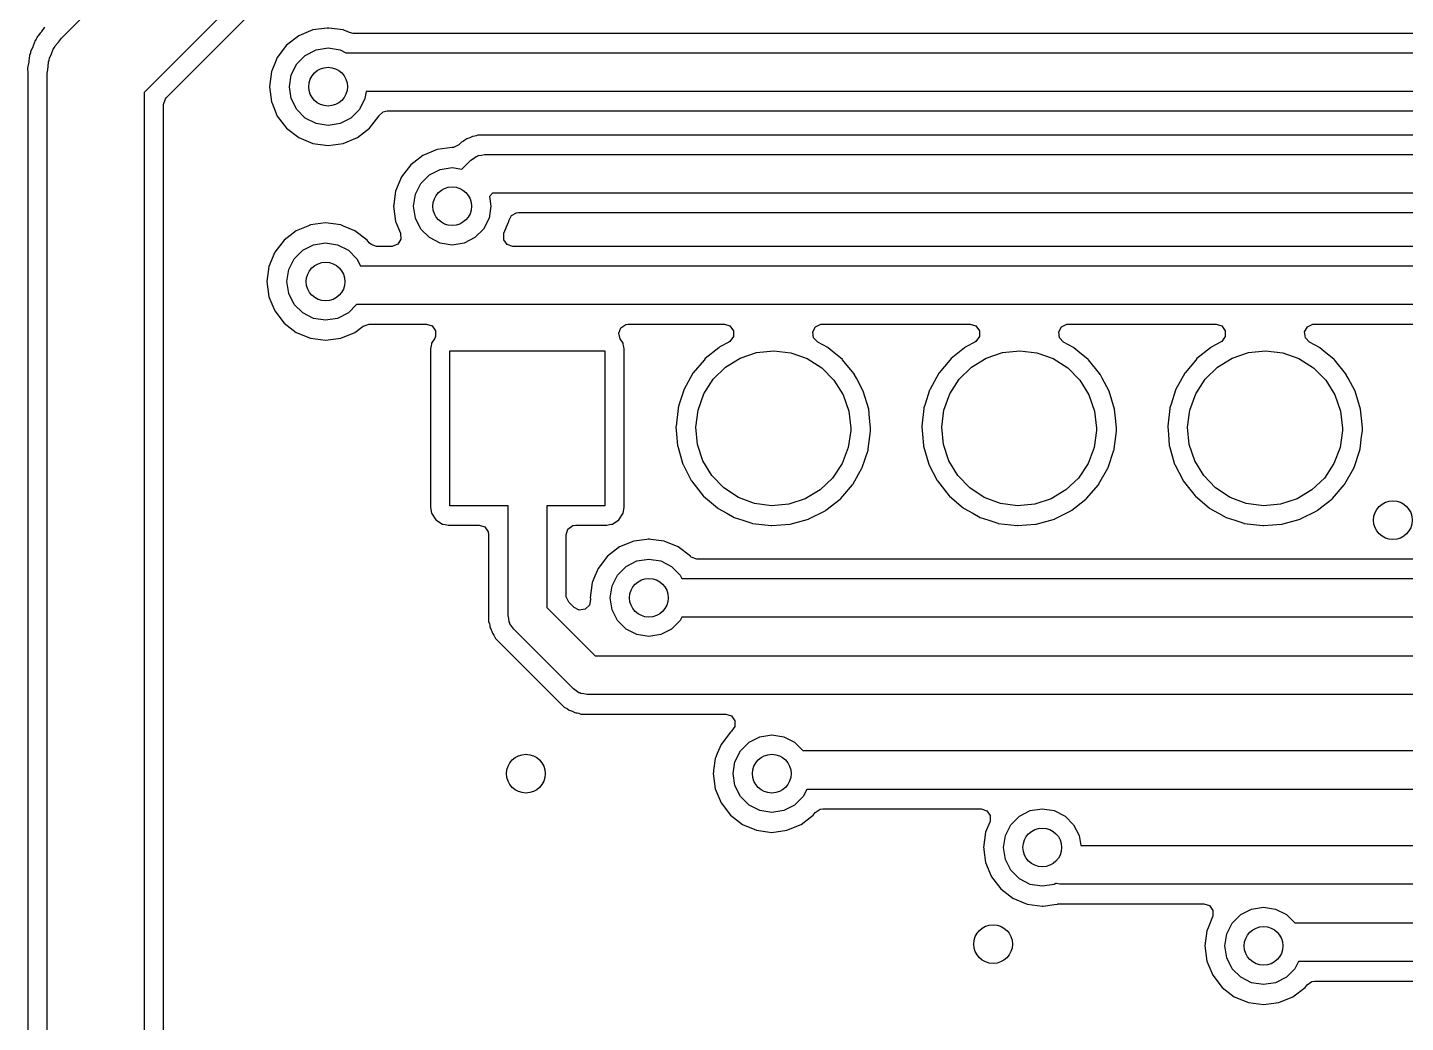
# Model space of a CAD drawing. Extents: x 0.4 to 11.3, y -7.9 to -0.4.
# Drawn here: x 4.657 to 5.218, y -3.581 to -3.177 of the extents above; entities that cross this region are included whole.
import ezdxf

# ---------------------------------------------------------------- set-up
doc = ezdxf.new("R2010")
doc.units = 0
doc.header["$MEASUREMENT"] = 0
doc.layers.add('BLACK', color=7, linetype='CONTINUOUS')

msp = doc.modelspace()

# ---------------------------------------------------------------- linework, layer by layer
at = {"layer": 'BLACK', "linetype": 'CONTINUOUS'}
for p, q in [((4.67112, -3.18104), (4.82647, -3.02569)), ((4.8426, -3.06524), (4.70472, -3.20311)), ((4.71376, -3.20524), (4.84183, -3.07717)), ((4.66424, -3.17659), (4.66301, -3.17835)), ((4.77916, -3.17699), (4.77336, -3.17775)), ((4.77927, -3.17698), (4.77916, -3.17699)), ((4.77953, -3.17694), (4.77927, -3.17698)), ((4.77978, -3.17698), (4.77953, -3.17694)), ((4.7799, -3.17699), (4.77978, -3.17698)), ((4.7857, -3.17775), (4.7799, -3.17699)), ((4.66047, -3.18205), (4.65964, -3.18417)), ((4.66056, -3.18183), (4.66047, -3.18205)), ((4.66047, -3.18205), (4.66047, -3.18205)), ((4.66076, -3.18154), (4.66056, -3.18183)), ((4.66113, -3.1809), (4.66076, -3.18154)), ((4.66118, -3.18078), (4.66113, -3.1809)), ((4.66128, -3.18057), (4.66118, -3.18078)), ((4.66118, -3.18078), (4.66118, -3.18078)), ((4.66149, -3.18029), (4.66128, -3.18057)), ((4.66245, -3.17907), (4.66149, -3.18029)), ((4.66283, -3.17859), (4.66245, -3.17907)), ((4.66295, -3.17843), (4.66283, -3.17859)), ((4.66301, -3.17835), (4.66295, -3.17843)), ((4.66859, -3.18415), (4.66992, -3.18265)), ((4.66992, -3.18265), (4.67112, -3.18104)), ((4.7676, -3.18014), (4.76267, -3.18393)), ((4.77336, -3.17775), (4.7676, -3.18014)), ((4.78594, -3.17785), (4.7857, -3.17775)), ((4.78827, -3.17882), (4.78594, -3.17785)), ((4.78976, -3.17911), (4.78827, -3.17882)), ((5.58437, -3.17911), (4.78976, -3.17911)), ((4.65813, -3.18805), (4.65783, -3.19033)), ((4.65826, -3.18771), (4.65813, -3.18805)), ((4.65846, -3.18701), (4.65826, -3.18771)), ((4.65849, -3.18688), (4.65846, -3.18701)), ((4.65853, -3.18665), (4.65849, -3.18688)), ((4.65948, -3.18456), (4.65853, -3.18665)), ((4.65956, -3.18436), (4.65948, -3.18456)), ((4.65964, -3.18417), (4.65956, -3.18436)), ((4.66621, -3.18921), (4.66707, -3.18739)), ((4.66707, -3.18739), (4.66777, -3.18551)), ((4.66777, -3.18551), (4.66825, -3.18487)), ((4.66825, -3.18487), (4.66859, -3.18415)), ((4.76267, -3.18393), (4.75888, -3.18886)), ((4.76679, -3.19153), (4.77027, -3.18805)), ((4.77027, -3.18805), (4.77466, -3.18581)), ((4.77466, -3.18581), (4.77953, -3.18504)), ((4.77953, -3.18504), (4.78439, -3.18581)), ((4.78439, -3.18581), (4.78674, -3.18701)), ((4.78674, -3.18701), (5.58926, -3.18701)), ((4.65777, -3.19074), (4.65731, -3.19322)), ((4.65731, -3.19322), (4.65744, -3.19534)), ((4.6578, -3.19054), (4.65777, -3.19074)), ((4.65783, -3.19033), (4.6578, -3.19054)), ((4.66536, -3.19472), (4.66566, -3.19274)), ((4.66566, -3.19274), (4.66581, -3.19073)), ((4.66581, -3.19073), (4.66609, -3.18999)), ((4.66609, -3.18999), (4.66621, -3.18921)), ((4.7581, -3.19075), (4.7566, -3.19436)), ((4.75888, -3.18886), (4.7581, -3.19075)), ((4.76455, -3.19592), (4.76679, -3.19153)), ((4.65744, -3.19534), (4.65745, -3.19567)), ((4.65745, -3.19567), (4.65746, -3.19589)), ((4.65746, -3.19589), (4.65746, -3.87686)), ((4.66535, -3.19496), (4.66536, -3.19472)), ((4.66535, -3.87795), (4.66535, -3.19496)), ((4.75649, -3.19462), (4.75568, -3.20079)), ((4.7566, -3.19436), (4.75649, -3.19462)), ((4.76378, -3.20079), (4.76455, -3.19592)), ((4.70472, -3.20311), (4.70472, -3.8698)), ((4.71336, -3.20571), (4.71376, -3.20524)), ((4.75568, -3.20079), (4.75649, -3.20696)), ((4.76455, -3.20565), (4.76378, -3.20079)), ((4.79496, -3.20276), (4.7945, -3.20565)), ((5.59252, -3.20276), (4.79496, -3.20276)), ((4.71262, -3.208), (4.71336, -3.20571)), ((4.71262, -3.86491), (4.71262, -3.208)), ((4.75649, -3.20696), (4.75659, -3.2072)), ((4.75659, -3.2072), (4.75673, -3.20753)), ((4.75673, -3.20753), (4.75888, -3.21271)), ((4.76679, -3.21004), (4.76455, -3.20565)), ((4.77027, -3.21353), (4.76679, -3.21004)), ((4.79227, -3.21004), (4.78878, -3.21353)), ((4.7945, -3.20565), (4.79227, -3.21004)), ((4.80199, -3.21099), (4.80358, -3.21065)), ((4.80358, -3.21065), (5.59502, -3.21065)), ((4.75888, -3.21271), (4.76267, -3.21765)), ((4.77466, -3.21576), (4.77027, -3.21353)), ((4.77953, -3.21654), (4.77466, -3.21576)), ((4.78439, -3.21576), (4.77953, -3.21654)), ((4.78878, -3.21353), (4.78439, -3.21576)), ((4.79639, -3.21765), (4.80018, -3.21271)), ((4.80018, -3.21271), (4.80024, -3.21257)), ((4.80024, -3.21257), (4.80199, -3.21099)), ((4.76267, -3.21765), (4.7676, -3.22144)), ((4.7676, -3.22144), (4.77336, -3.22382)), ((4.7857, -3.22382), (4.79145, -3.22144)), ((4.79145, -3.22144), (4.79639, -3.21765)), ((4.83592, -3.222), (4.83515, -3.22255)), ((4.83683, -3.2217), (4.83592, -3.222)), ((4.83739, -3.22147), (4.83683, -3.2217)), ((4.83745, -3.22144), (4.83739, -3.22147)), ((4.83824, -3.22104), (4.83745, -3.22144)), ((4.83917, -3.22089), (4.83824, -3.22104)), ((4.83977, -3.22075), (4.83917, -3.22089)), ((4.84038, -3.22055), (4.83977, -3.22075)), ((4.84067, -3.22045), (4.84038, -3.22055)), ((4.84038, -3.22055), (4.84038, -3.22055)), ((4.84193, -3.22045), (4.84067, -3.22045)), ((5.70012, -3.22045), (4.84193, -3.22045)), ((4.84193, -3.22045), (4.84193, -3.22045)), ((4.77336, -3.22382), (4.77953, -3.22463)), ((4.77953, -3.22463), (4.7857, -3.22382)), ((4.82383, -3.22636), (4.81808, -3.22874)), ((4.83, -3.22554), (4.82383, -3.22636)), ((4.83012, -3.22556), (4.83, -3.22554)), ((4.83051, -3.22553), (4.83012, -3.22556)), ((4.83266, -3.22444), (4.83051, -3.22553)), ((4.83379, -3.22331), (4.83266, -3.22444)), ((4.83463, -3.22287), (4.83379, -3.22331)), ((4.83515, -3.22255), (4.83463, -3.22287)), ((4.81314, -3.23253), (4.80935, -3.23747)), ((4.81808, -3.22874), (4.81314, -3.23253)), ((4.83398, -3.23427), (4.83761, -3.23064)), ((4.83761, -3.23064), (4.83873, -3.22994)), ((4.83873, -3.22994), (4.83975, -3.22913)), ((4.83975, -3.22913), (4.8402, -3.22902)), ((4.8402, -3.22902), (4.84058, -3.22878)), ((4.84058, -3.22878), (4.84189, -3.22864)), ((4.84189, -3.22864), (4.84317, -3.22835)), ((4.84317, -3.22835), (5.70501, -3.22835)), ((4.80935, -3.23747), (4.80697, -3.24322)), ((4.81726, -3.24013), (4.82074, -3.23665)), ((4.82074, -3.23665), (4.82513, -3.23441)), ((4.82513, -3.23441), (4.83, -3.23364)), ((4.83, -3.23364), (4.83398, -3.23427)), ((4.80697, -3.24322), (4.8064, -3.24749)), ((4.81425, -3.24939), (4.81502, -3.24452)), ((4.81502, -3.24452), (4.81726, -3.24013)), ((4.84643, -3.24409), (4.84512, -3.24541)), ((5.70827, -3.24409), (4.84643, -3.24409)), ((4.80621, -3.24893), (4.80615, -3.24939)), ((4.80615, -3.24939), (4.80697, -3.25556)), ((4.8064, -3.24749), (4.80621, -3.24893)), ((4.81502, -3.25426), (4.81425, -3.24939)), ((4.84575, -3.24939), (4.84498, -3.25426)), ((4.84512, -3.24541), (4.84575, -3.24939)), ((4.80697, -3.25556), (4.80706, -3.2558)), ((4.80706, -3.2558), (4.80895, -3.26034)), ((4.81726, -3.25865), (4.81502, -3.25426)), ((4.84498, -3.25426), (4.84274, -3.25865)), ((4.85105, -3.26034), (4.85294, -3.2558)), ((4.85294, -3.2558), (4.85303, -3.25556)), ((4.85303, -3.25556), (4.85307, -3.25531)), ((4.85307, -3.25531), (4.85313, -3.25506)), ((4.85313, -3.25506), (4.8532, -3.25508)), ((4.8532, -3.25508), (4.85409, -3.2532)), ((4.85409, -3.2532), (4.85621, -3.25205)), ((4.85621, -3.25205), (4.85692, -3.25199)), ((4.85692, -3.25199), (5.71077, -3.25199)), ((4.7666, -3.25935), (4.76166, -3.26314)), ((4.77124, -3.25743), (4.7666, -3.25935)), ((4.77212, -3.25706), (4.77124, -3.25743)), ((4.77235, -3.25697), (4.77212, -3.25706)), ((4.77852, -3.25615), (4.77235, -3.25697)), ((4.7847, -3.25697), (4.77852, -3.25615)), ((4.78493, -3.25706), (4.7847, -3.25697)), ((4.78581, -3.25743), (4.78493, -3.25706)), ((4.79045, -3.25935), (4.78581, -3.25743)), ((4.79539, -3.26314), (4.79045, -3.25935)), ((4.80895, -3.26034), (4.80913, -3.26274)), ((4.82074, -3.26213), (4.81726, -3.25865)), ((4.84274, -3.25865), (4.83926, -3.26213)), ((4.85095, -3.26063), (4.85105, -3.26034)), ((4.85095, -3.26304), (4.85095, -3.26063)), ((4.76166, -3.26314), (4.75787, -3.26808)), ((4.76927, -3.26726), (4.77366, -3.26502)), ((4.77366, -3.26502), (4.77852, -3.26425)), ((4.77852, -3.26425), (4.78339, -3.26502)), ((4.78339, -3.26502), (4.78778, -3.26726)), ((4.7962, -3.2642), (4.79539, -3.26314)), ((4.797, -3.26498), (4.7962, -3.2642)), ((4.79929, -3.26573), (4.797, -3.26498)), ((4.80534, -3.26573), (4.79929, -3.26573)), ((4.80565, -3.26572), (4.80534, -3.26573)), ((4.80788, -3.26479), (4.80565, -3.26572)), ((4.80913, -3.26274), (4.80788, -3.26479)), ((4.82513, -3.26437), (4.82074, -3.26213)), ((4.83, -3.26514), (4.82513, -3.26437)), ((4.83487, -3.26437), (4.83, -3.26514)), ((4.83926, -3.26213), (4.83487, -3.26437)), ((4.85236, -3.26498), (4.85095, -3.26304)), ((4.85466, -3.26573), (4.85236, -3.26498)), ((5.72061, -3.26573), (4.85466, -3.26573)), ((4.75787, -3.26808), (4.75549, -3.27383)), ((4.76355, -3.27513), (4.76578, -3.27074)), ((4.76578, -3.27074), (4.76927, -3.26726)), ((4.78778, -3.26726), (4.79126, -3.27074)), ((4.79126, -3.27074), (4.79273, -3.27362)), ((4.75549, -3.27383), (4.75468, -3.28)), ((4.76278, -3.28), (4.76355, -3.27513)), ((4.79273, -3.27362), (5.71812, -3.27362)), ((4.75468, -3.28), (4.75549, -3.28617)), ((4.76355, -3.28487), (4.76278, -3.28)), ((4.75549, -3.28617), (4.75787, -3.29192)), ((4.76578, -3.28926), (4.76355, -3.28487)), ((4.76927, -3.29274), (4.76578, -3.28926)), ((4.79115, -3.28937), (4.78778, -3.29274)), ((5.71485, -3.28937), (4.79115, -3.28937)), ((4.75787, -3.29192), (4.76166, -3.29686)), ((4.77366, -3.29498), (4.76927, -3.29274)), ((4.77852, -3.29575), (4.77366, -3.29498)), ((4.78339, -3.29498), (4.77852, -3.29575)), ((4.78778, -3.29274), (4.78339, -3.29498)), ((4.76166, -3.29686), (4.7666, -3.30065)), ((4.7666, -3.30065), (4.77235, -3.30303)), ((4.7847, -3.30303), (4.79045, -3.30065)), ((4.79045, -3.30065), (4.79381, -3.29807)), ((4.79381, -3.29807), (4.79618, -3.29726)), ((4.79618, -3.29726), (4.81956, -3.29726)), ((4.81956, -3.29726), (4.82185, -3.29801)), ((4.82185, -3.29801), (4.82326, -3.29996)), ((4.82326, -3.29996), (4.82326, -3.30237)), ((4.89773, -3.30101), (4.89856, -3.29875)), ((4.89856, -3.29875), (4.90057, -3.29741)), ((4.90057, -3.29741), (4.90162, -3.29726)), ((4.90162, -3.29726), (4.94069, -3.29726)), ((4.94069, -3.29726), (4.94298, -3.29801)), ((4.94298, -3.29801), (4.9444, -3.29996)), ((4.9444, -3.29996), (4.9444, -3.30237)), ((4.97667, -3.30046), (4.97782, -3.29834)), ((4.97699, -3.30285), (4.97667, -3.30046)), ((4.97782, -3.29834), (4.97999, -3.2973)), ((4.97999, -3.2973), (4.9805, -3.29726)), ((4.9805, -3.29726), (5.04069, -3.29726)), ((5.04069, -3.29726), (5.04298, -3.29801)), ((5.04298, -3.29801), (5.0444, -3.29996)), ((5.0444, -3.29996), (5.0444, -3.30237)), ((5.07667, -3.30046), (5.07782, -3.29834)), ((5.07699, -3.30285), (5.07667, -3.30046)), ((5.07782, -3.29834), (5.07999, -3.2973)), ((5.07999, -3.2973), (5.0805, -3.29726)), ((5.0805, -3.29726), (5.14069, -3.29726)), ((5.14069, -3.29726), (5.14298, -3.29801)), ((5.14298, -3.29801), (5.1444, -3.29996)), ((5.1444, -3.29996), (5.1444, -3.30237)), ((5.17667, -3.30046), (5.17782, -3.29834)), ((5.17699, -3.30285), (5.17667, -3.30046)), ((5.17782, -3.29834), (5.17999, -3.2973)), ((5.17999, -3.2973), (5.1805, -3.29726)), ((5.1805, -3.29726), (5.24069, -3.29726)), ((4.77235, -3.30303), (4.77852, -3.30385)), ((4.77852, -3.30385), (4.7847, -3.30303)), ((4.82147, -3.30597), (4.8212, -3.30733)), ((4.82158, -3.30541), (4.82147, -3.30597)), ((4.82166, -3.30503), (4.82158, -3.30541)), ((4.82158, -3.30541), (4.82158, -3.30541)), ((4.8228, -3.30333), (4.82166, -3.30503)), ((4.82326, -3.30237), (4.8228, -3.30333)), ((4.89838, -3.30333), (4.89773, -3.30101)), ((4.89952, -3.30503), (4.89838, -3.30333)), ((4.8996, -3.30541), (4.89952, -3.30503)), ((4.89971, -3.30597), (4.8996, -3.30541)), ((4.8996, -3.30541), (4.8996, -3.30541)), ((4.89998, -3.30733), (4.89971, -3.30597)), ((4.9425, -3.30462), (4.93892, -3.30649)), ((4.94298, -3.30431), (4.9425, -3.30462)), ((4.9444, -3.30237), (4.94298, -3.30431)), ((4.97865, -3.30459), (4.97699, -3.30285)), ((4.98272, -3.30679), (4.97865, -3.30459)), ((5.0425, -3.30462), (5.03892, -3.30649)), ((5.04298, -3.30431), (5.0425, -3.30462)), ((5.0444, -3.30237), (5.04298, -3.30431)), ((5.07865, -3.30459), (5.07699, -3.30285)), ((5.08272, -3.30679), (5.07865, -3.30459)), ((5.1425, -3.30462), (5.13892, -3.30649)), ((5.14298, -3.30431), (5.1425, -3.30462)), ((5.1444, -3.30237), (5.14298, -3.30431)), ((5.17865, -3.30459), (5.17699, -3.30285)), ((5.18272, -3.30679), (5.17865, -3.30459)), ((4.8212, -3.30733), (4.8212, -3.37188)), ((4.82909, -3.3711), (4.82909, -3.30811)), ((4.82909, -3.30811), (4.89209, -3.30811)), ((4.89209, -3.30811), (4.89209, -3.3711)), ((4.89998, -3.37188), (4.89998, -3.30733)), ((4.9329, -3.31133), (4.93244, -3.31188)), ((4.93839, -3.30691), (4.9329, -3.31133)), ((4.93877, -3.30661), (4.93839, -3.30691)), ((4.93892, -3.30649), (4.93877, -3.30661)), ((4.93877, -3.30661), (4.93877, -3.30661)), ((4.9412, -3.31479), (4.94718, -3.31111)), ((4.94718, -3.31111), (4.95383, -3.30884)), ((4.95383, -3.30884), (4.96081, -3.30811)), ((4.96081, -3.30811), (4.96778, -3.30894)), ((4.96778, -3.30894), (4.9744, -3.3113)), ((4.9744, -3.3113), (4.98033, -3.31506)), ((4.98287, -3.30691), (4.98272, -3.30679)), ((4.98448, -3.30824), (4.98287, -3.30691)), ((4.98287, -3.30691), (4.98287, -3.30691)), ((4.98868, -3.31172), (4.98448, -3.30824)), ((4.9888, -3.31186), (4.98868, -3.31172)), ((5.0329, -3.31133), (5.03244, -3.31188)), ((5.03839, -3.30691), (5.0329, -3.31133)), ((5.03877, -3.30661), (5.03839, -3.30691)), ((5.03892, -3.30649), (5.03877, -3.30661)), ((5.03877, -3.30661), (5.03877, -3.30661)), ((5.0412, -3.31479), (5.04718, -3.31111)), ((5.04718, -3.31111), (5.05383, -3.30884)), ((5.05383, -3.30884), (5.06081, -3.30811)), ((5.06081, -3.30811), (5.06778, -3.30894)), ((5.06778, -3.30894), (5.0744, -3.3113)), ((5.0744, -3.3113), (5.08033, -3.31506)), ((5.08287, -3.30691), (5.08272, -3.30679)), ((5.08448, -3.30824), (5.08287, -3.30691)), ((5.08287, -3.30691), (5.08287, -3.30691)), ((5.08868, -3.31172), (5.08448, -3.30824)), ((5.0888, -3.31186), (5.08868, -3.31172)), ((5.1329, -3.31133), (5.13244, -3.31188)), ((5.13839, -3.30691), (5.1329, -3.31133)), ((5.13877, -3.30661), (5.13839, -3.30691)), ((5.13892, -3.30649), (5.13877, -3.30661)), ((5.13877, -3.30661), (5.13877, -3.30661)), ((5.1412, -3.31479), (5.14718, -3.31111)), ((5.14718, -3.31111), (5.15383, -3.30884)), ((5.15383, -3.30884), (5.16081, -3.30811)), ((5.16081, -3.30811), (5.16778, -3.30894)), ((5.16778, -3.30894), (5.1744, -3.3113)), ((5.1744, -3.3113), (5.18033, -3.31506)), ((5.18287, -3.30691), (5.18272, -3.30679)), ((5.18448, -3.30824), (5.18287, -3.30691)), ((5.18287, -3.30691), (5.18287, -3.30691)), ((5.18868, -3.31172), (5.18448, -3.30824)), ((5.1888, -3.31186), (5.18868, -3.31172)), ((4.92793, -3.31724), (4.92421, -3.32401)), ((4.92805, -3.3171), (4.92793, -3.31724)), ((4.93244, -3.31188), (4.92805, -3.3171)), ((4.92805, -3.3171), (4.92805, -3.3171)), ((4.93618, -3.3197), (4.9412, -3.31479)), ((4.98033, -3.31506), (4.98527, -3.32004)), ((4.99333, -3.31742), (4.9888, -3.31186)), ((4.9888, -3.31186), (4.9888, -3.31186)), ((4.99356, -3.3177), (4.99333, -3.31742)), ((5.02793, -3.31724), (5.02421, -3.32401)), ((5.02805, -3.3171), (5.02793, -3.31724)), ((5.03244, -3.31188), (5.02805, -3.3171)), ((5.02805, -3.3171), (5.02805, -3.3171)), ((5.03618, -3.3197), (5.0412, -3.31479)), ((5.08033, -3.31506), (5.08527, -3.32004)), ((5.09333, -3.31742), (5.0888, -3.31186)), ((5.0888, -3.31186), (5.0888, -3.31186)), ((5.09356, -3.3177), (5.09333, -3.31742)), ((5.12793, -3.31724), (5.12421, -3.32401)), ((5.12805, -3.3171), (5.12793, -3.31724)), ((5.13244, -3.31188), (5.12805, -3.3171)), ((5.12805, -3.3171), (5.12805, -3.3171)), ((5.13618, -3.3197), (5.1412, -3.31479)), ((5.18033, -3.31506), (5.18527, -3.32004)), ((5.19333, -3.31742), (5.1888, -3.31186)), ((5.1888, -3.31186), (5.1888, -3.31186)), ((5.19356, -3.3177), (5.19333, -3.31742)), ((4.93238, -3.3256), (4.93618, -3.3197)), ((4.98527, -3.32004), (4.98899, -3.326)), ((4.99365, -3.31787), (4.99356, -3.3177)), ((4.99439, -3.31927), (4.99365, -3.31787)), ((4.99365, -3.31787), (4.99365, -3.31787)), ((4.99718, -3.32452), (4.99439, -3.31927)), ((5.03238, -3.3256), (5.03618, -3.3197)), ((5.08527, -3.32004), (5.08899, -3.326)), ((5.09365, -3.31787), (5.09356, -3.3177)), ((5.09439, -3.31927), (5.09365, -3.31787)), ((5.09365, -3.31787), (5.09365, -3.31787)), ((5.09718, -3.32452), (5.09439, -3.31927)), ((5.13238, -3.3256), (5.13618, -3.3197)), ((5.18527, -3.32004), (5.18899, -3.326)), ((5.19365, -3.31787), (5.19356, -3.3177)), ((5.19439, -3.31927), (5.19365, -3.31787)), ((5.19365, -3.31787), (5.19365, -3.31787)), ((5.19718, -3.32452), (5.19439, -3.31927)), ((4.92415, -3.3242), (4.92237, -3.32983)), ((4.92421, -3.32401), (4.92415, -3.3242)), ((4.92415, -3.3242), (4.92415, -3.3242)), ((4.92998, -3.3322), (4.93238, -3.3256)), ((4.98899, -3.326), (4.9913, -3.33263)), ((4.99942, -3.33192), (4.99718, -3.32452)), ((5.02415, -3.3242), (5.02237, -3.32983)), ((5.02421, -3.32401), (5.02415, -3.3242)), ((5.02415, -3.3242), (5.02415, -3.3242)), ((5.02998, -3.3322), (5.03238, -3.3256)), ((5.08899, -3.326), (5.0913, -3.33263)), ((5.09942, -3.33192), (5.09718, -3.32452)), ((5.12415, -3.3242), (5.12237, -3.32983)), ((5.12421, -3.32401), (5.12415, -3.3242)), ((5.12415, -3.3242), (5.12415, -3.3242)), ((5.12998, -3.3322), (5.13238, -3.3256)), ((5.18899, -3.326), (5.1913, -3.33263)), ((5.19942, -3.33192), (5.19718, -3.32452)), ((4.92185, -3.33157), (4.92104, -3.33882)), ((4.92188, -3.33138), (4.92185, -3.33157)), ((4.92185, -3.33157), (4.92185, -3.33157)), ((4.92237, -3.32983), (4.92188, -3.33138)), ((4.9291, -3.33917), (4.92998, -3.3322)), ((4.9913, -3.33263), (4.99209, -3.33961)), ((4.99977, -3.33552), (4.99942, -3.33192)), ((5.02185, -3.33157), (5.02104, -3.33882)), ((5.02188, -3.33138), (5.02185, -3.33157)), ((5.02185, -3.33157), (5.02185, -3.33157)), ((5.02237, -3.32983), (5.02188, -3.33138)), ((5.0291, -3.33917), (5.02998, -3.3322)), ((5.0913, -3.33263), (5.09209, -3.33961)), ((5.09977, -3.33552), (5.09942, -3.33192)), ((5.12185, -3.33157), (5.12104, -3.33882)), ((5.12188, -3.33138), (5.12185, -3.33157)), ((5.12185, -3.33157), (5.12185, -3.33157)), ((5.12237, -3.32983), (5.12188, -3.33138)), ((5.1291, -3.33917), (5.12998, -3.3322)), ((5.1913, -3.33263), (5.19209, -3.33961)), ((5.19977, -3.33552), (5.19942, -3.33192)), ((4.92104, -3.33882), (4.92101, -3.33905)), ((4.92101, -3.33905), (4.92127, -3.34206)), ((4.92978, -3.34615), (4.9291, -3.33917)), ((4.99209, -3.33961), (4.99207, -3.34049)), ((5.00016, -3.33949), (4.99977, -3.33552)), ((5.00017, -3.33961), (5.00016, -3.33949)), ((5.00016, -3.34071), (5.00017, -3.33961)), ((5.02104, -3.33882), (5.02101, -3.33905)), ((5.02101, -3.33905), (5.02127, -3.34206)), ((5.02978, -3.34615), (5.0291, -3.33917)), ((5.09209, -3.33961), (5.09207, -3.34049)), ((5.10016, -3.33949), (5.09977, -3.33552)), ((5.10017, -3.33961), (5.10016, -3.33949)), ((5.10016, -3.34071), (5.10017, -3.33961)), ((5.12104, -3.33882), (5.12101, -3.33905)), ((5.12101, -3.33905), (5.12127, -3.34206)), ((5.12978, -3.34615), (5.1291, -3.33917)), ((5.19209, -3.33961), (5.19207, -3.34049)), ((5.20016, -3.33949), (5.19977, -3.33552)), ((5.20017, -3.33961), (5.20016, -3.33949)), ((5.20016, -3.34071), (5.20017, -3.33961)), ((4.92127, -3.34206), (4.92164, -3.34656)), ((4.99207, -3.34049), (4.9911, -3.34744)), ((4.99924, -3.34796), (4.99987, -3.34299)), ((4.99987, -3.34299), (5.00016, -3.34071)), ((5.02127, -3.34206), (5.02164, -3.34656)), ((5.09207, -3.34049), (5.0911, -3.34744)), ((5.09924, -3.34796), (5.09987, -3.34299)), ((5.09987, -3.34299), (5.10016, -3.34071)), ((5.12127, -3.34206), (5.12164, -3.34656)), ((5.19207, -3.34049), (5.1911, -3.34744)), ((5.19924, -3.34796), (5.19987, -3.34299)), ((5.19987, -3.34299), (5.20016, -3.34071)), ((4.92164, -3.34656), (4.92166, -3.34675)), ((4.92166, -3.34675), (4.92171, -3.34693)), ((4.92171, -3.34693), (4.92171, -3.34693)), ((4.92171, -3.34693), (4.92369, -3.35384)), ((4.932, -3.35282), (4.92978, -3.34615)), ((4.9911, -3.34744), (4.9886, -3.354)), ((4.99681, -3.35552), (4.99913, -3.34856)), ((4.99913, -3.34856), (4.99919, -3.34838)), ((4.99913, -3.34856), (4.99913, -3.34856)), ((4.99919, -3.34838), (4.99924, -3.34796)), ((5.02164, -3.34656), (5.02166, -3.34675)), ((5.02166, -3.34675), (5.02171, -3.34693)), ((5.02171, -3.34693), (5.02171, -3.34693)), ((5.02171, -3.34693), (5.02369, -3.35384)), ((5.032, -3.35282), (5.02978, -3.34615)), ((5.0911, -3.34744), (5.0886, -3.354)), ((5.09681, -3.35552), (5.09913, -3.34856)), ((5.09913, -3.34856), (5.09919, -3.34838)), ((5.09913, -3.34856), (5.09913, -3.34856)), ((5.09919, -3.34838), (5.09924, -3.34796)), ((5.12164, -3.34656), (5.12166, -3.34675)), ((5.12166, -3.34675), (5.12171, -3.34693)), ((5.12171, -3.34693), (5.12171, -3.34693)), ((5.12171, -3.34693), (5.12369, -3.35384)), ((5.132, -3.35282), (5.12978, -3.34615)), ((5.1911, -3.34744), (5.1886, -3.354)), ((5.19681, -3.35552), (5.19913, -3.34856)), ((5.19913, -3.34856), (5.19919, -3.34838)), ((5.19913, -3.34856), (5.19913, -3.34856)), ((5.19919, -3.34838), (5.19924, -3.34796)), ((4.92369, -3.35384), (4.92379, -3.35418)), ((4.92379, -3.35418), (4.92388, -3.35435)), ((4.92388, -3.35435), (4.92723, -3.36088)), ((4.93564, -3.35882), (4.932, -3.35282)), ((4.9886, -3.354), (4.98472, -3.35985)), ((4.99303, -3.36224), (4.99665, -3.35587)), ((4.99665, -3.35587), (4.99675, -3.35571)), ((4.99665, -3.35587), (4.99665, -3.35587)), ((4.99675, -3.35571), (4.99681, -3.35552)), ((5.02369, -3.35384), (5.02379, -3.35418)), ((5.02379, -3.35418), (5.02388, -3.35435)), ((5.02388, -3.35435), (5.02723, -3.36088)), ((5.03564, -3.35882), (5.032, -3.35282)), ((5.0886, -3.354), (5.08472, -3.35985)), ((5.09303, -3.36224), (5.09665, -3.35587)), ((5.09665, -3.35587), (5.09666, -3.35587)), ((5.09666, -3.35587), (5.09675, -3.35571)), ((5.09675, -3.35571), (5.09681, -3.35552)), ((5.12369, -3.35384), (5.12379, -3.35418)), ((5.12379, -3.35418), (5.12388, -3.35435)), ((5.12388, -3.35435), (5.12723, -3.36088)), ((5.13564, -3.35882), (5.132, -3.35282)), ((5.1886, -3.354), (5.18472, -3.35985)), ((5.19303, -3.36224), (5.19665, -3.35587)), ((5.19665, -3.35587), (5.19675, -3.35571)), ((5.19665, -3.35587), (5.19665, -3.35587)), ((5.19675, -3.35571), (5.19681, -3.35552)), ((4.92723, -3.36088), (4.92723, -3.36088)), ((4.92723, -3.36088), (4.92732, -3.36105)), ((4.92732, -3.36105), (4.93212, -3.3671)), ((4.94051, -3.36387), (4.93564, -3.35882)), ((4.98472, -3.35985), (4.97963, -3.36469)), ((4.99293, -3.36242), (4.99303, -3.36224)), ((5.02723, -3.36088), (5.02723, -3.36088)), ((5.02723, -3.36088), (5.02732, -3.36105)), ((5.02732, -3.36105), (5.03212, -3.3671)), ((5.04051, -3.36387), (5.03564, -3.35882)), ((5.08472, -3.35985), (5.07963, -3.36469)), ((5.09293, -3.36242), (5.09303, -3.36224)), ((5.12723, -3.36088), (5.12723, -3.36088)), ((5.12723, -3.36088), (5.12732, -3.36105)), ((5.12732, -3.36105), (5.13212, -3.3671)), ((5.14051, -3.36387), (5.13564, -3.35882)), ((5.18472, -3.35985), (5.17963, -3.36469)), ((5.19293, -3.36242), (5.19303, -3.36224)), ((4.93212, -3.3671), (4.93226, -3.36722)), ((4.93226, -3.36722), (4.93226, -3.36722)), ((4.93226, -3.36722), (4.93786, -3.37198)), ((4.94639, -3.36772), (4.94051, -3.36387)), ((4.95297, -3.37017), (4.94639, -3.36772)), ((4.97963, -3.36469), (4.9736, -3.36829)), ((4.98802, -3.36811), (4.99281, -3.36257)), ((4.99281, -3.36257), (4.99293, -3.36242)), ((4.99281, -3.36257), (4.99281, -3.36257)), ((5.03212, -3.3671), (5.03226, -3.36722)), ((5.03226, -3.36722), (5.03226, -3.36722)), ((5.03226, -3.36722), (5.03786, -3.37198)), ((5.04639, -3.36772), (5.04051, -3.36387)), ((5.05297, -3.37017), (5.04639, -3.36772)), ((5.07963, -3.36469), (5.0736, -3.36829)), ((5.08802, -3.36811), (5.09281, -3.36257)), ((5.09281, -3.36257), (5.09293, -3.36242)), ((5.09281, -3.36257), (5.09281, -3.36257)), ((5.13212, -3.3671), (5.13226, -3.36722)), ((5.13226, -3.36722), (5.13226, -3.36722)), ((5.13226, -3.36722), (5.13786, -3.37198)), ((5.14639, -3.36772), (5.14051, -3.36387)), ((5.15297, -3.37017), (5.14639, -3.36772)), ((5.17963, -3.36469), (5.1736, -3.36829)), ((5.18802, -3.36811), (5.19281, -3.36257)), ((5.19281, -3.36257), (5.19293, -3.36242)), ((5.19281, -3.36257), (5.19281, -3.36257)), ((4.8212, -3.37188), (4.82166, -3.37418)), ((4.85272, -3.3711), (4.82909, -3.3711)), ((4.85272, -3.41571), (4.85272, -3.3711)), ((4.89209, -3.3711), (4.86846, -3.3711)), ((4.86846, -3.3711), (4.86846, -3.41245)), ((4.89952, -3.37418), (4.89998, -3.37188)), ((4.93786, -3.37198), (4.93786, -3.37198)), ((4.93786, -3.37198), (4.938, -3.37211)), ((4.938, -3.37211), (4.93817, -3.3722)), ((4.93817, -3.3722), (4.93817, -3.3722)), ((4.93817, -3.3722), (4.94171, -3.37418)), ((4.95993, -3.3711), (4.95297, -3.37017)), ((4.96692, -3.37046), (4.95993, -3.3711)), ((4.9736, -3.36829), (4.96692, -3.37046)), ((4.97507, -3.37642), (4.98163, -3.37311)), ((4.98163, -3.37311), (4.9818, -3.37303)), ((4.98163, -3.37311), (4.98163, -3.37311)), ((4.9818, -3.37303), (4.98195, -3.37291)), ((4.98195, -3.37291), (4.98774, -3.36839)), ((4.98774, -3.36839), (4.98789, -3.36827)), ((4.98774, -3.36839), (4.98774, -3.36839)), ((4.98789, -3.36827), (4.98802, -3.36811)), ((5.03786, -3.37198), (5.03786, -3.37198)), ((5.03786, -3.37198), (5.038, -3.37211)), ((5.038, -3.37211), (5.03817, -3.3722)), ((5.03817, -3.3722), (5.03817, -3.3722)), ((5.03817, -3.3722), (5.04171, -3.37418)), ((5.05993, -3.3711), (5.05297, -3.37017)), ((5.06692, -3.37046), (5.05993, -3.3711)), ((5.0736, -3.36829), (5.06692, -3.37046)), ((5.07507, -3.37642), (5.08163, -3.37311)), ((5.08163, -3.37311), (5.0818, -3.37303)), ((5.08163, -3.37311), (5.08163, -3.37311)), ((5.0818, -3.37303), (5.08195, -3.37291)), ((5.08195, -3.37291), (5.08774, -3.36839)), ((5.08774, -3.36839), (5.08789, -3.36827)), ((5.08774, -3.36839), (5.08774, -3.36839)), ((5.08789, -3.36827), (5.08802, -3.36811)), ((5.13786, -3.37198), (5.13786, -3.37198)), ((5.13786, -3.37198), (5.138, -3.37211)), ((5.138, -3.37211), (5.13817, -3.3722)), ((5.13817, -3.3722), (5.13817, -3.3722)), ((5.13817, -3.3722), (5.14171, -3.37418)), ((5.15993, -3.3711), (5.15297, -3.37017)), ((5.16692, -3.37046), (5.15993, -3.3711)), ((5.1736, -3.36829), (5.16692, -3.37046)), ((5.17507, -3.37642), (5.18163, -3.37311)), ((5.18163, -3.37311), (5.1818, -3.37303)), ((5.18163, -3.37311), (5.18163, -3.37311)), ((5.1818, -3.37303), (5.18195, -3.37291)), ((5.18195, -3.37291), (5.18774, -3.36839)), ((5.18774, -3.36839), (5.18789, -3.36827)), ((5.18774, -3.36839), (5.18774, -3.36839)), ((5.18789, -3.36827), (5.18802, -3.36811)), ((4.82166, -3.37418), (4.8234, -3.37679)), ((4.8234, -3.37679), (4.82601, -3.37854)), ((4.82601, -3.37854), (4.82639, -3.37861)), ((4.82639, -3.37861), (4.82639, -3.37861)), ((4.82639, -3.37861), (4.82716, -3.37877)), ((4.82716, -3.37877), (4.82832, -3.379)), ((4.82832, -3.379), (4.84093, -3.379)), ((4.84093, -3.379), (4.84322, -3.37974)), ((4.87905, -3.37919), (4.88026, -3.379)), ((4.88026, -3.379), (4.89286, -3.379)), ((4.89286, -3.379), (4.89402, -3.37877)), ((4.89402, -3.37877), (4.89479, -3.37861)), ((4.89479, -3.37861), (4.89517, -3.37854)), ((4.89479, -3.37861), (4.89479, -3.37861)), ((4.89517, -3.37854), (4.89778, -3.37679)), ((4.89778, -3.37679), (4.89952, -3.37418)), ((4.94171, -3.37418), (4.94474, -3.37588)), ((4.94474, -3.37588), (4.94824, -3.37701)), ((4.94824, -3.37701), (4.95191, -3.3782)), ((4.95191, -3.3782), (4.95191, -3.3782)), ((4.95191, -3.3782), (4.95209, -3.37826)), ((4.95209, -3.37826), (4.95976, -3.37918)), ((4.95995, -3.37916), (4.96727, -3.3786)), ((4.96727, -3.3786), (4.96746, -3.37859)), ((4.96727, -3.3786), (4.96727, -3.3786)), ((4.96746, -3.37859), (4.9749, -3.37651)), ((4.9749, -3.37651), (4.97507, -3.37642)), ((4.97507, -3.37642), (4.97507, -3.37642)), ((5.04171, -3.37418), (5.04474, -3.37588)), ((5.04474, -3.37588), (5.04824, -3.37701)), ((5.04824, -3.37701), (5.05191, -3.3782)), ((5.05191, -3.3782), (5.05191, -3.3782)), ((5.05191, -3.3782), (5.05209, -3.37826)), ((5.05209, -3.37826), (5.05976, -3.37918)), ((5.05995, -3.37916), (5.06727, -3.3786)), ((5.06727, -3.3786), (5.06746, -3.37859)), ((5.06727, -3.3786), (5.06727, -3.3786)), ((5.06746, -3.37859), (5.0749, -3.37651)), ((5.0749, -3.37651), (5.07507, -3.37642)), ((5.07507, -3.37642), (5.07507, -3.37642)), ((5.14171, -3.37418), (5.14474, -3.37588)), ((5.14474, -3.37588), (5.14824, -3.37701)), ((5.14824, -3.37701), (5.15191, -3.3782)), ((5.15191, -3.3782), (5.15191, -3.3782)), ((5.15191, -3.3782), (5.15209, -3.37826)), ((5.15209, -3.37826), (5.15976, -3.37918)), ((5.15995, -3.37916), (5.16727, -3.3786)), ((5.16727, -3.3786), (5.16746, -3.37859)), ((5.16727, -3.3786), (5.16727, -3.3786)), ((5.16746, -3.37859), (5.1749, -3.37651)), ((5.1749, -3.37651), (5.17507, -3.37642)), ((5.17507, -3.37642), (5.17507, -3.37642)), ((4.84322, -3.37974), (4.84463, -3.38169)), ((4.84463, -3.38169), (4.84482, -3.38289)), ((4.84482, -3.38289), (4.84482, -3.41821)), ((4.87636, -3.38289), (4.8771, -3.3806)), ((4.87636, -3.40756), (4.87636, -3.38289)), ((4.8771, -3.3806), (4.87905, -3.37919)), ((4.91, -3.38468), (4.90975, -3.38471)), ((4.91025, -3.38471), (4.91, -3.38468)), ((4.95976, -3.37918), (4.95995, -3.37916)), ((4.95995, -3.37916), (4.95995, -3.37916)), ((5.05976, -3.37918), (5.05995, -3.37916)), ((5.05995, -3.37916), (5.05995, -3.37916)), ((5.15976, -3.37918), (5.15995, -3.37916)), ((5.15995, -3.37916), (5.15995, -3.37916)), ((4.89808, -3.38787), (4.89314, -3.39166)), ((4.90383, -3.38549), (4.89808, -3.38787)), ((4.90916, -3.38479), (4.90383, -3.38549)), ((4.90975, -3.38471), (4.90916, -3.38479)), ((4.91084, -3.38479), (4.91025, -3.38471)), ((4.91617, -3.38549), (4.91084, -3.38479)), ((4.92192, -3.38787), (4.91617, -3.38549)), ((4.92686, -3.39166), (4.92192, -3.38787)), ((4.89314, -3.39166), (4.88935, -3.3966)), ((4.89726, -3.39927), (4.90074, -3.39578)), ((4.90074, -3.39578), (4.90513, -3.39355)), ((4.90513, -3.39355), (4.91, -3.39278)), ((4.91, -3.39278), (4.91487, -3.39355)), ((4.91487, -3.39355), (4.91926, -3.39578)), ((4.91926, -3.39578), (4.92274, -3.39927)), ((4.92694, -3.39176), (4.92686, -3.39166)), ((4.92723, -3.39201), (4.92694, -3.39176)), ((4.92952, -3.39276), (4.92723, -3.39201)), ((6.08333, -3.39276), (4.92952, -3.39276)), ((4.88768, -3.40062), (4.8871, -3.40202)), ((4.88935, -3.3966), (4.88768, -3.40062)), ((4.89502, -3.40366), (4.89726, -3.39927)), ((4.92274, -3.39927), (4.92344, -3.40065)), ((4.92344, -3.40065), (6.08821, -3.40065)), ((4.88697, -3.40235), (4.88615, -3.40852)), ((4.8871, -3.40202), (4.88697, -3.40235)), ((4.89425, -3.40852), (4.89502, -3.40366)), ((4.86846, -3.41245), (4.88814, -3.43213)), ((4.87641, -3.40817), (4.87636, -3.40756)), ((4.8775, -3.41032), (4.87641, -3.40817)), ((4.87962, -3.41244), (4.8775, -3.41032)), ((4.88167, -3.41351), (4.87962, -3.41244)), ((4.8858, -3.41154), (4.88405, -3.4132)), ((4.88624, -3.40917), (4.8858, -3.41154)), ((4.88615, -3.40852), (4.88619, -3.40878)), ((4.88619, -3.40878), (4.88619, -3.40878)), ((4.88619, -3.40878), (4.88624, -3.40917)), ((4.89502, -3.41339), (4.89425, -3.40852)), ((4.84482, -3.41821), (4.84512, -3.41911)), ((4.85301, -3.41699), (4.85272, -3.41571)), ((4.85315, -3.4183), (4.85301, -3.41699)), ((4.85339, -3.41868), (4.85315, -3.4183)), ((4.88405, -3.4132), (4.88167, -3.41351)), ((4.89726, -3.41778), (4.89502, -3.41339)), ((4.90074, -3.42126), (4.89726, -3.41778)), ((4.92274, -3.41778), (4.91926, -3.42126)), ((4.92344, -3.4164), (4.92274, -3.41778)), ((6.09148, -3.4164), (4.92344, -3.4164)), ((4.84512, -3.41911), (4.84526, -3.4197)), ((4.84526, -3.4197), (4.84534, -3.42021)), ((4.84534, -3.42021), (4.84541, -3.42064)), ((4.84541, -3.42064), (4.84584, -3.42149)), ((4.84584, -3.42149), (4.84607, -3.42205)), ((4.84607, -3.42205), (4.84637, -3.42296)), ((4.84637, -3.42296), (4.84691, -3.42371)), ((4.84691, -3.42371), (4.84692, -3.42372)), ((4.84692, -3.42372), (4.84724, -3.42425)), ((4.8535, -3.41912), (4.85339, -3.41868)), ((4.85432, -3.42015), (4.8535, -3.41912)), ((4.85501, -3.42127), (4.85432, -3.42015)), ((4.87931, -3.44557), (4.85501, -3.42127)), ((4.90513, -3.4235), (4.90074, -3.42126)), ((4.91, -3.42427), (4.90513, -3.4235)), ((4.91487, -3.4235), (4.91, -3.42427)), ((4.91926, -3.42126), (4.91487, -3.4235)), ((4.84724, -3.42425), (4.84768, -3.42509)), ((4.84768, -3.42509), (4.84856, -3.42598)), ((4.84856, -3.42598), (4.84856, -3.42598)), ((4.84856, -3.42598), (4.87461, -3.45203)), ((4.88814, -3.43213), (6.10005, -3.43213)), ((4.88043, -3.44627), (4.87931, -3.44557)), ((4.88145, -3.44709), (4.88043, -3.44627)), ((4.8819, -3.44719), (4.88145, -3.44709)), ((4.88228, -3.44743), (4.8819, -3.44719)), ((4.88359, -3.44758), (4.88228, -3.44743)), ((4.88487, -3.44787), (4.88359, -3.44758)), ((6.10331, -3.44787), (4.88487, -3.44787)), ((4.87461, -3.45203), (4.87461, -3.45203)), ((4.87461, -3.45203), (4.8755, -3.45292)), ((4.8755, -3.45292), (4.87577, -3.45305)), ((4.87577, -3.45305), (4.87577, -3.45305)), ((4.87577, -3.45305), (4.87634, -3.45335)), ((4.87634, -3.45335), (4.87687, -3.45367)), ((4.87687, -3.45367), (4.87763, -3.45422)), ((4.87763, -3.45422), (4.87793, -3.45432)), ((4.87793, -3.45432), (4.87793, -3.45432)), ((4.87793, -3.45432), (4.87854, -3.45452)), ((4.87854, -3.45452), (4.8791, -3.45475)), ((4.8791, -3.45475), (4.87995, -3.45518)), ((4.87995, -3.45518), (4.88025, -3.45523)), ((4.88025, -3.45523), (4.88025, -3.45523)), ((4.88025, -3.45523), (4.88089, -3.45533)), ((4.88089, -3.45533), (4.88148, -3.45547)), ((4.88148, -3.45547), (4.88238, -3.45577)), ((4.88238, -3.45577), (4.94126, -3.45577)), ((4.94126, -3.45577), (4.94355, -3.45651)), ((4.94355, -3.45651), (4.94497, -3.45846)), ((4.94314, -3.46314), (4.93935, -3.46808)), ((4.94363, -3.46276), (4.94314, -3.46314)), ((4.94497, -3.46087), (4.94363, -3.46276)), ((4.94497, -3.45846), (4.94497, -3.46087)), ((4.93935, -3.46808), (4.93778, -3.47186)), ((4.94726, -3.47074), (4.95074, -3.46726)), ((4.95074, -3.46726), (4.95513, -3.46502)), ((4.95513, -3.46502), (4.96, -3.46425)), ((4.96, -3.46425), (4.96487, -3.46502)), ((4.96487, -3.46502), (4.96926, -3.46726)), ((4.96926, -3.46726), (4.97265, -3.47065)), ((4.93697, -3.47383), (4.93633, -3.47868)), ((4.93721, -3.47324), (4.93697, -3.47383)), ((4.93778, -3.47186), (4.93721, -3.47324)), ((4.94502, -3.47513), (4.94726, -3.47074)), ((4.97265, -3.47065), (6.12058, -3.47065)), ((4.93625, -3.4793), (4.93615, -3.48)), ((4.93633, -3.47868), (4.93625, -3.4793)), ((4.94425, -3.48), (4.94502, -3.47513)), ((4.93615, -3.48), (4.93697, -3.48617)), ((4.94502, -3.48487), (4.94425, -3.48)), ((4.94726, -3.48926), (4.94502, -3.48487)), ((4.93697, -3.48617), (4.93935, -3.49192)), ((4.95074, -3.49274), (4.94726, -3.48926)), ((4.97274, -3.48926), (4.96926, -3.49274)), ((4.9742, -3.4864), (4.97274, -3.48926)), ((6.12384, -3.4864), (4.9742, -3.4864)), ((4.93935, -3.49192), (4.94314, -3.49686)), ((4.95513, -3.49498), (4.95074, -3.49274)), ((4.96, -3.49575), (4.95513, -3.49498)), ((4.96487, -3.49498), (4.96, -3.49575)), ((4.96926, -3.49274), (4.96487, -3.49498)), ((4.97686, -3.49686), (4.97766, -3.49582)), ((4.97766, -3.49582), (4.97965, -3.49445)), ((4.97965, -3.49445), (4.98076, -3.49429)), ((4.98076, -3.49429), (5.04508, -3.49429)), ((5.04508, -3.49429), (5.04738, -3.49504)), ((5.04738, -3.49504), (5.04879, -3.49698)), ((5.06074, -3.49726), (5.06513, -3.49502)), ((5.06513, -3.49502), (5.07, -3.49425)), ((5.07, -3.49425), (5.07487, -3.49502)), ((5.07487, -3.49502), (5.07926, -3.49726)), ((4.94314, -3.49686), (4.94808, -3.50065)), ((4.94808, -3.50065), (4.95383, -3.50303)), ((4.96617, -3.50303), (4.97192, -3.50065)), ((4.97192, -3.50065), (4.97686, -3.49686)), ((5.04869, -3.49968), (5.04697, -3.50383)), ((5.04879, -3.49939), (5.04869, -3.49968)), ((5.04879, -3.49698), (5.04879, -3.49939)), ((5.05502, -3.50513), (5.05726, -3.50074)), ((5.05726, -3.50074), (5.06074, -3.49726)), ((5.07926, -3.49726), (5.08274, -3.50074)), ((5.08274, -3.50074), (5.08498, -3.50513)), ((4.95383, -3.50303), (4.96, -3.50385)), ((4.96, -3.50385), (4.96617, -3.50303)), ((5.04697, -3.50383), (5.04615, -3.51)), ((5.05425, -3.51), (5.05502, -3.50513)), ((5.08498, -3.50513), (5.08562, -3.50921)), ((5.04615, -3.51), (5.04619, -3.51025)), ((5.04619, -3.51025), (5.04627, -3.5109)), ((5.04627, -3.5109), (5.04697, -3.51617)), ((5.05502, -3.51487), (5.05425, -3.51)), ((5.08562, -3.50921), (6.15921, -3.50921)), ((5.04697, -3.51617), (5.04935, -3.52192)), ((5.05726, -3.51926), (5.05502, -3.51487)), ((5.04935, -3.52192), (5.05314, -3.52686)), ((5.06074, -3.52274), (5.05726, -3.51926)), ((5.06513, -3.52498), (5.06074, -3.52274)), ((5.07553, -3.52464), (5.07487, -3.52498)), ((5.07579, -3.52467), (5.07553, -3.52464)), ((5.07707, -3.52496), (5.07579, -3.52467)), ((5.05314, -3.52686), (5.05808, -3.53065)), ((5.07, -3.52575), (5.06513, -3.52498)), ((5.07487, -3.52498), (5.07, -3.52575)), ((6.15921, -3.52496), (5.07707, -3.52496)), ((5.05808, -3.53065), (5.06383, -3.53303)), ((5.06383, -3.53303), (5.07, -3.53385)), ((5.07, -3.53385), (5.07036, -3.5338)), ((5.07036, -3.5338), (5.07491, -3.5332)), ((5.07491, -3.5332), (5.07617, -3.53303)), ((5.07617, -3.53303), (5.07631, -3.53297)), ((5.07631, -3.53297), (5.07722, -3.53285)), ((5.07722, -3.53285), (5.13568, -3.53285)), ((5.13568, -3.53285), (5.13797, -3.5336)), ((5.13797, -3.5336), (5.13939, -3.53555)), ((5.13939, -3.53555), (5.13939, -3.53796)), ((5.15074, -3.53726), (5.15513, -3.53502)), ((5.15513, -3.53502), (5.16, -3.53425)), ((5.16, -3.53425), (5.16487, -3.53502)), ((5.16487, -3.53502), (5.16926, -3.53726)), ((5.13928, -3.53824), (5.13744, -3.54268)), ((5.13939, -3.53796), (5.13928, -3.53824)), ((5.14502, -3.54513), (5.14726, -3.54074)), ((5.14726, -3.54074), (5.15074, -3.53726)), ((5.16926, -3.53726), (5.17265, -3.54065)), ((5.17265, -3.54065), (6.12854, -3.54065)), ((5.13697, -3.54383), (5.13615, -3.55)), ((5.13744, -3.54268), (5.13697, -3.54383)), ((5.14425, -3.55), (5.14502, -3.54513)), ((5.13615, -3.55), (5.13697, -3.55617)), ((5.14502, -3.55487), (5.14425, -3.55)), ((5.13697, -3.55617), (5.13935, -3.56192)), ((5.14726, -3.55926), (5.14502, -3.55487)), ((5.1742, -3.5564), (5.17274, -3.55926)), ((6.12526, -3.5564), (5.1742, -3.5564)), ((5.13935, -3.56192), (5.14314, -3.56686)), ((5.15074, -3.56274), (5.14726, -3.55926)), ((5.15513, -3.56498), (5.15074, -3.56274)), ((5.16926, -3.56274), (5.16487, -3.56498)), ((5.17274, -3.55926), (5.16926, -3.56274)), ((5.14314, -3.56686), (5.14808, -3.57065)), ((5.16, -3.56575), (5.15513, -3.56498)), ((5.16487, -3.56498), (5.16, -3.56575)), ((5.17192, -3.57065), (5.17686, -3.56686)), ((5.17686, -3.56686), (5.17766, -3.56582)), ((5.17766, -3.56582), (5.17965, -3.56445)), ((5.17965, -3.56445), (5.18076, -3.56429)), ((5.18076, -3.56429), (5.25579, -3.56429)), ((5.14808, -3.57065), (5.15383, -3.57303)), ((5.15383, -3.57303), (5.16, -3.57385)), ((5.16, -3.57385), (5.16617, -3.57303)), ((5.16617, -3.57303), (5.17192, -3.57065))]:
    msp.add_line(p, q, dxfattribs=at)
at = {"layer": 'BLACK'}
for centre in [(4.77953, -3.20079), (4.83, -3.24939), (4.77852, -3.28), (5.2126, -3.37697), (4.91, -3.40852), (4.86, -3.48), (4.96, -3.48), (5.07, -3.51), (5.05, -3.54928), (5.16, -3.55)]:
    msp.add_circle(centre, 0.00787, dxfattribs=at)

doc.saveas('drawing.dxf')
